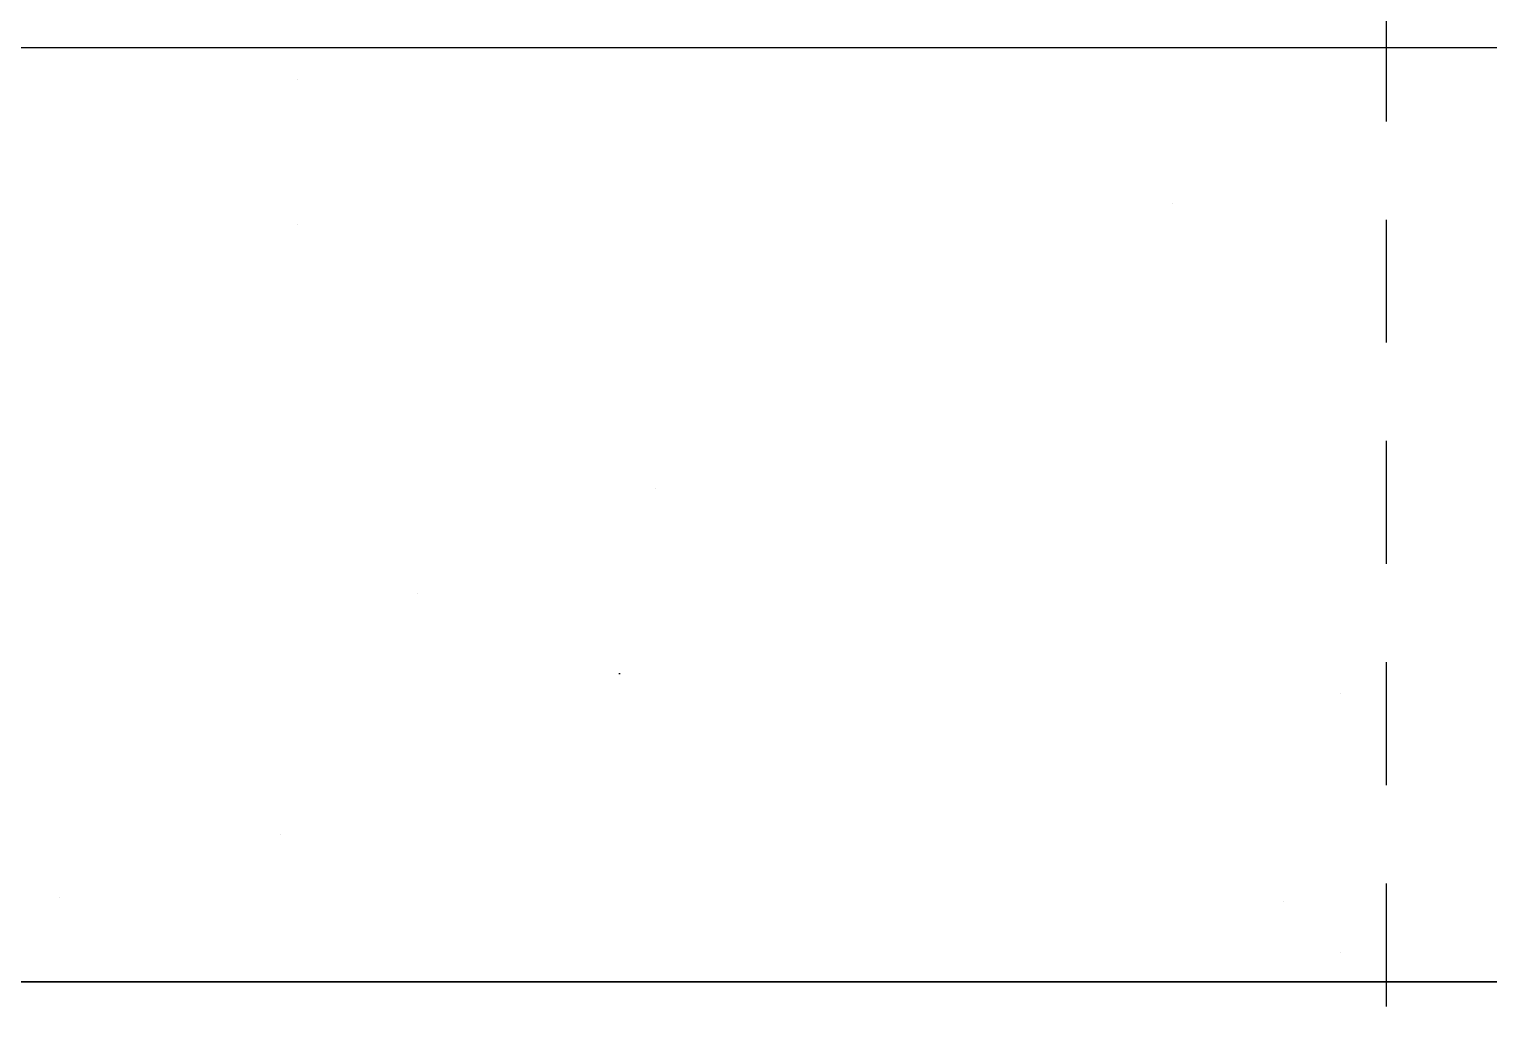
# Model space of a CAD drawing. Header units: inches. Extents: x -31 to 122, y -49 to 49.
# Drawn here: x 17.37 to 18.854, y -5.029 to -4.031 of the extents above; entities that cross this region are included whole.
import ezdxf

# ---------------------------------------------------------------- set-up
doc = ezdxf.new("R2010")
doc.units = ezdxf.units.IN
doc.header["$MEASUREMENT"] = 0
doc.linetypes.add('HIDDEN2', pattern=[0.1875, 0.125, -0.0625])

# ---------------------------------------------------------------- blocks, each defined once
blk = doc.blocks.new('HVRF25')
blk.add_circle((0, 0), 22)
blk = doc.blocks.new('HVRF37')
at = {"linetype": 'HIDDEN2'}
blk.add_lwpolyline([(-18.75, 18.75), (-18.75, -18.75), (18.75, -18.75), (18.75, 18.75)], close=True, dxfattribs=at)
blk.add_circle((0, 0), 31)
blk = doc.blocks.new('HVRF31')
blk.add_circle((0, 0), 25)
blk = doc.blocks.new('hvtb16')
at = {"color": 4}
blk.add_line((18.7036, -4.9705), (18.7036, -4.9705), dxfattribs=at)
blk = doc.blocks.new('hvtb12')
at = {"color": 4}
blk.add_line((17.6429, -4.0829), (17.6429, -4.0829), dxfattribs=at)
blk = doc.blocks.new('hvtb10')
at = {"color": 4}
blk.add_line((17.6429, -4.2301), (17.6429, -4.2301), dxfattribs=at)
blk = doc.blocks.new('hvtbeav1n')
blk.add_line((16.3323, -4.05), (22.437, -4.05))
blk = doc.blocks.new('hvtbeav1')
blk.add_line((16.3323, -4.05), (22.437, -4.05))
blk = doc.blocks.new('hvtb8e')
at = {"color": 4}
blk.add_line((18.0069, -4.4986), (18.0069, -4.4986), dxfattribs=at)
blk = doc.blocks.new('hvtb6e')
blk.add_line((50, -5), (0, -5))
blk = doc.blocks.new('hvtb6c')
blk.add_line((56, -5), (6, -5))
blk = doc.blocks.new('hvtb6')
at = {"color": 4}
blk.add_line((18.7036, -4.7064), (18.7036, -4.7064), dxfattribs=at)
blk.add_line((56, -5), (6, -5))
blk = doc.blocks.new('hvtb5e')
blk.add_line((50, -5), (0, -5))
blk = doc.blocks.new('hvtb5c')
blk.add_line((60, -5), (10, -5))
blk = doc.blocks.new('hvtb5')
at = {"color": 4}
blk.add_line((17.4003, -4.9143), (17.4003, -4.9143), dxfattribs=at)
blk.add_line((60, -5), (10, -5))
blk = doc.blocks.new('hvtbsav2n')
h = blk.add_hatch()
h.set_pattern_fill('DOTS', color=8, scale=25, style=0)
h.paths.add_polyline_path([(21.62, 5), (14.5951, 5, -0.383554), (6.2227, 5), (0, 5), (0, -5), (6.2227, -5, -0.383554), (14.5951, -5), (21.62, -5)])
blk.add_line((14.5951, -5), (21.62, -5))
blk = doc.blocks.new('*X149')
at = {"color": 0}
blk.add_line((4534.375, 2825), (4534.375, 2825), dxfattribs=at)
blk = doc.blocks.new('hvtbsav2')
blk.add_line((14.5951, -5), (21.62, -5))
at = {"color": 8, "rotation": 180}
blk.add_blockref('*X149', (4553.0203, 2820.0818), dxfattribs=at)
blk = doc.blocks.new('hvtbsav1n')
blk.add_line((16.3323, -4.05), (22.437, -4.05))
blk = doc.blocks.new('hvtbsav1')
blk.add_line((16.3323, -4.05), (22.437, -4.05))
blk = doc.blocks.new('*X155')
at = {"color": 0}
blk.add_line((4584.375, 2796.875), (4584.375, 2796.875), dxfattribs=at)
blk = doc.blocks.new('hvtbhv2')
at = {"color": 8, "extrusion": (0, 0, -1), "xscale": -1, "zscale": -1, "rotation": 180}
blk.add_blockref('*X155', (-4602, 2792.0248), dxfattribs=at)
blk = doc.blocks.new('hvtbhv1')
h = blk.add_hatch()
h.set_pattern_fill('DOTS', color=8, scale=25, style=0)
h.set_pattern_definition([(0, (-1179.4241, -605.4397), (0.78125, 1.5625), [0, -1.5625])])
h.paths.add_polyline_path([(6.7036, 5), (0, 5), (0, -5), (6.7036, -5, -0.383554), (15.076, -5), (21.62, -5), (21.62, 5), (15.076, 5, -0.383554)])
blk.add_line((15.076, -5), (21.62, -5))
blk = doc.blocks.new('*X167')
at = {"color": 0}
blk.add_line((5315.625, 2846.875), (5315.625, 2846.875), dxfattribs=at)
blk = doc.blocks.new('hvtbeav5n')
at = {"color": 8}
blk.add_blockref('*X167', (-5297.8607, -2851.4806), dxfattribs=at)
blk = doc.blocks.new('*X170')
at = {"color": 0}
blk.add_line((5315.625, 2846.875), (5315.625, 2846.875), dxfattribs=at)
blk = doc.blocks.new('hvtbeav5')
at = {"color": 8}
blk.add_blockref('*X170', (-5297.8607, -2851.4806), dxfattribs=at)
blk = doc.blocks.new('*X176')
at = {"color": 0}
blk.add_line((3119.5923, 790.625), (3119.5923, 790.625), dxfattribs=at)
blk = doc.blocks.new('hvtbeav4')
at = {"color": 8}
blk.add_blockref('*X176', (-3101.0605, -794.8337), dxfattribs=at)
blk = doc.blocks.new('*X178')
at = {"color": 0}
blk.add_line((4584.375, 2796.875), (4584.375, 2796.875), dxfattribs=at)
blk = doc.blocks.new('hvtbeav3n')
at = {"color": 8, "extrusion": (0, 0, -1), "xscale": -1, "zscale": -1, "rotation": 180}
blk.add_blockref('*X178', (-4602, 2792.0248), dxfattribs=at)
blk = doc.blocks.new('*X180')
at = {"color": 0}
blk.add_line((4584.375, 2796.875), (4584.375, 2796.875), dxfattribs=at)
blk = doc.blocks.new('hvtbeav3')
at = {"color": 8, "extrusion": (0, 0, -1), "xscale": -1, "zscale": -1, "rotation": 180}
blk.add_blockref('*X180', (-4602, 2792.0248), dxfattribs=at)
blk = doc.blocks.new('*X182')
at = {"color": 0}
blk.add_line((4534.375, 2825), (4534.375, 2825), dxfattribs=at)
blk = doc.blocks.new('hvtbeav2n')
blk.add_line((14.9353, -5), (21.62, -5))
at = {"color": 8, "rotation": 180}
blk.add_blockref('*X182', (4553.0203, 2820.0818), dxfattribs=at)
blk = doc.blocks.new('hvtbeav2')
h = blk.add_hatch()
h.set_pattern_fill('DOTS', color=8, scale=25, style=0)
h.paths.add_polyline_path([(21.62, 5), (14.9353, 5, -0.383554), (6.5629, 5), (0, 5), (0, -5), (6.5629, -5, -0.383554), (14.9353, -5), (21.62, -5)])
blk.add_line((14.9353, -5), (21.62, -5))
blk = doc.blocks.new('*X202')
at = {"color": 0}
blk.add_line((5315.625, 2846.875), (5315.625, 2846.875), dxfattribs=at)
blk = doc.blocks.new('hvtbsav5n')
at = {"color": 8}
blk.add_blockref('*X202', (-5297.8607, -2851.4806), dxfattribs=at)
blk = doc.blocks.new('*X205')
at = {"color": 0}
blk.add_line((5315.625, 2846.875), (5315.625, 2846.875), dxfattribs=at)
blk = doc.blocks.new('hvtbsav5')
at = {"color": 8}
blk.add_blockref('*X205', (-5297.8607, -2851.4806), dxfattribs=at)
blk = doc.blocks.new('*X208')
at = {"color": 0}
blk.add_line((3119.5923, 790.625), (3119.5923, 790.625), dxfattribs=at)
blk = doc.blocks.new('hvtbsav4n')
at = {"color": 8}
blk.add_blockref('*X208', (-3101.0605, -794.8337), dxfattribs=at)
blk = doc.blocks.new('*X213')
at = {"color": 0}
blk.add_line((4584.375, 2796.875), (4584.375, 2796.875), dxfattribs=at)
blk = doc.blocks.new('hvtbsav3n')
at = {"color": 8, "extrusion": (0, 0, -1), "xscale": -1, "zscale": -1, "rotation": 180}
blk.add_blockref('*X213', (-4602, 2792.0248), dxfattribs=at)
blk = doc.blocks.new('*X215')
at = {"color": 0}
blk.add_line((4584.375, 2796.875), (4584.375, 2796.875), dxfattribs=at)
blk = doc.blocks.new('hvtbsav3')
at = {"color": 8, "extrusion": (0, 0, -1), "xscale": -1, "zscale": -1, "rotation": 180}
blk.add_blockref('*X215', (-4602, 2792.0248), dxfattribs=at)

msp = doc.modelspace()

# ---------------------------------------------------------------- block references
for name in ['HVRF37', 'HVRF31', 'HVRF25', 'hvtbeav5', 'hvtbsav5n', 'hvtbsav5', 'hvtbeav5n', 'hvtb16', 'hvtbeav4', 'hvtbsav4n', 'hvtbeav3', 'hvtbsav3n', 'hvtbsav3', 'hvtb12', 'hvtb10', 'hvtbeav1', 'hvtb8e', 'hvtbsav2n', 'hvtbsav2', 'hvtbsav1n', 'hvtbsav1', 'hvtbhv2', 'hvtbeav3n', 'hvtbeav2', 'hvtb6e', 'hvtb6c', 'hvtb6', 'hvtb5e', 'hvtb5c', 'hvtb5', 'hvtbhv1', 'hvtbeav2n', 'hvtbeav1n']:
    msp.add_blockref(name, (0, 0))

doc.saveas('drawing.dxf')
